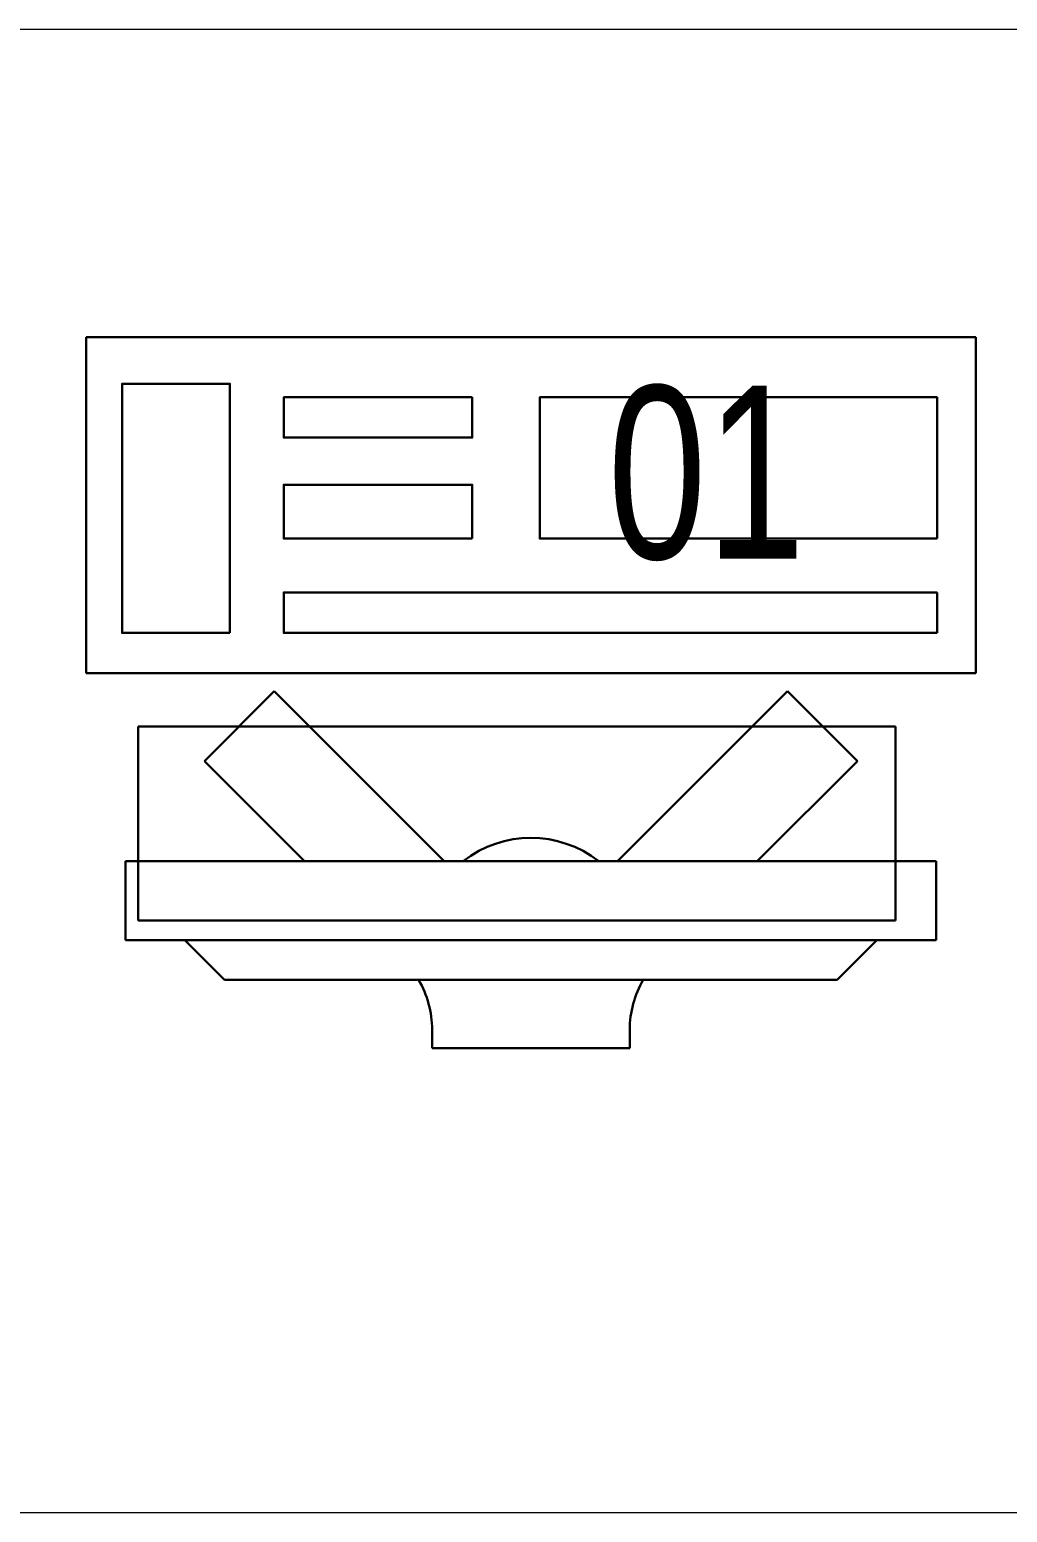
# Model space of a CAD drawing. Header units: millimetres. Extents: x 26027 to 581921, y 7230 to 233891.
# Drawn here: x 509808 to 510303, y 131967 to 132717 of the extents above; entities that cross this region are included whole.
import ezdxf

# ---------------------------------------------------------------- set-up
doc = ezdxf.new("R2010")
doc.units = ezdxf.units.MM
doc.header["$LTSCALE"] = 5
doc.layers.get('0').update_dxf_attribs({"color": 252})
doc.layers.add('GE-ARCHITECTURAL_ELEMENTS', color=8, linetype='Continuous', lineweight=30)
doc.layers.add('Medical Equipment and Furniture', color=252, linetype='Continuous', lineweight=0)
doc.styles.add('X3G_ENTITY_257CFD', font='swisscl.ttf', dxfattribs={"height": 200})

# ---------------------------------------------------------------- blocks, each defined once
blk = doc.blocks.new('GF21043-P')
at = {"color": 0}
for p, q in [((0.8, 0.75), (-0.8, 0.75)), ((-0.8, 0), (0.8, 0))]:
    blk.add_line(p, q, dxfattribs=at)
blk = doc.blocks.new('ITCWLS1-P')
at = {"layer": 'GE-ARCHITECTURAL_ELEMENTS'}
for p, q in [((-0.17, 0.45), (-0.17, 0)), ((-0.17, 0.45), (0, 0.45)), ((0, 0.45), (0, 0)), ((-0.26509, 0.43, 0), (-0.30509, 0.43, 0)), ((-0.30509, 0.43, 0), (-0.30509, 0.02, 0)), ((-0.26509, 0.43, 0), (-0.26509, 0.02, 0)), ((-0.14957, 0.43047), (-0.12914, 0.43047)), ((-0.12914, 0.43047), (-0.12914, 0.40893)), ((-0.197, 0.40939), (-0.295, 0.40939)), ((-0.295, 0.02639), (-0.295, 0.40939)), ((-0.197, 0.02639), (-0.197, 0.40939)), ((-0.32509, 0.38, 0), (-0.30509, 0.4, 0)), ((-0.32509, 0.38, 0), (-0.32509, 0.07, 0)), ((-0.35032, 0.275), (-0.35961, 0.275)), ((-0.35961, 0.175), (-0.35961, 0.275)), ((-0.35032, 0.175), (-0.35961, 0.175)), ((-0.32509, 0.07, 0), (-0.30509, 0.05, 0)), ((-0.197, 0.02639), (-0.295, 0.02639)), ((-0.30509, 0.02, 0), (-0.26509, 0.02, 0)), ((-0.17, 0), (0, 0))]:
    blk.add_line(p, q, dxfattribs=at)
at = {"layer": 'GE-ARCHITECTURAL_ELEMENTS', "extrusion": (2.48281e-10, 3.18408e-10, -1)}
for p, q in [((-0.26509, 0.33952), (-0.21443, 0.39019)), ((-0.17907, 0.35483), (-0.21443, 0.39019)), ((-0.26509, 0.26881), (-0.17907, 0.35483))]:
    blk.add_line(p, q, dxfattribs=at)
at = {"layer": 'GE-ARCHITECTURAL_ELEMENTS', "extrusion": (2.48281e-10, -3.18408e-10, -1)}
for p, q in [((-0.26509, 0.18119), (-0.17907, 0.09517)), ((-0.26509, 0.11048), (-0.21443, 0.05981)), ((-0.17907, 0.09517), (-0.21443, 0.05981))]:
    blk.add_line(p, q, dxfattribs=at)
at = {"layer": 'GE-ARCHITECTURAL_ELEMENTS'}
for points in [[(-0.12914, 0.40893), (-0.12914, 0.09996), (-0.14957, 0.09996), (-0.14957, 0.43047)], [(-0.14957, 0.09997), (-0.14957, 0.09997), (-0.14957, 0.09997), (-0.14957, 0.09997), (-0.14957, 0.09997), (-0.14957, 0.09997), (-0.14957, 0.09997), (-0.14957, 0.09997), (-0.14957, 0.09997)], [(-0.14957, 0.09997), (-0.14957, 0.09997), (-0.14957, 0.09997), (-0.14957, 0.09997), (-0.14957, 0.09997), (-0.14957, 0.09997), (-0.14957, 0.09997), (-0.14957, 0.09997), (-0.14957, 0.09997), (-0.14957, 0.09997), (-0.14957, 0.09997), (-0.14957, 0.09997), (-0.14957, 0.09997), (-0.14957, 0.09997), (-0.14957, 0.09997), (-0.14957, 0.09997), (-0.14957, 0.09997), (-0.14957, 0.09997)], [(-0.14957, 0.09996), (-0.14957, 0.09996), (-0.14957, 0.09996), (-0.14957, 0.09996), (-0.14957, 0.09996), (-0.14957, 0.09996), (-0.14957, 0.09996), (-0.14957, 0.09996), (-0.14957, 0.09996), (-0.14957, 0.09996)], [(-0.14957, 0.09996), (-0.14957, 0.09996), (-0.14957, 0.09996), (-0.14957, 0.09996), (-0.14957, 0.09996), (-0.14957, 0.09996), (-0.14957, 0.09996)], [(-0.14957, 0.09997), (-0.14957, 0.09997), (-0.14957, 0.09997), (-0.14957, 0.09997), (-0.14957, 0.09997), (-0.14957, 0.09997), (-0.14957, 0.09997), (-0.14957, 0.09997), (-0.14957, 0.09997), (-0.14957, 0.09997)], [(-0.14957, 0.09997), (-0.14957, 0.09997), (-0.14957, 0.09997), (-0.14957, 0.09997), (-0.14957, 0.09997), (-0.14957, 0.09997), (-0.14957, 0.09997), (-0.14957, 0.09997), (-0.14957, 0.09997), (-0.14957, 0.09997), (-0.14957, 0.09997), (-0.14957, 0.09997), (-0.14957, 0.09997), (-0.14957, 0.09997), (-0.14957, 0.09997)], [(-0.14957, 0.09997), (-0.14957, 0.09997), (-0.14957, 0.09997), (-0.14957, 0.09997), (-0.14957, 0.09997), (-0.14957, 0.09997), (-0.14957, 0.09997), (-0.14957, 0.09997), (-0.14957, 0.09997), (-0.14957, 0.09997)], [(-0.14957, 0.09997), (-0.14957, 0.09997), (-0.14957, 0.09997), (-0.14957, 0.09997), (-0.14957, 0.09997), (-0.14957, 0.09997), (-0.14957, 0.09997), (-0.14957, 0.09997), (-0.14957, 0.09997), (-0.14957, 0.09997)], [(-0.14957, 0.09996), (-0.14957, 0.09996), (-0.14957, 0.09996), (-0.14957, 0.09996), (-0.14957, 0.09996), (-0.14957, 0.09996), (-0.14957, 0.09996), (-0.14957, 0.09996), (-0.14957, 0.09996), (-0.14957, 0.09996), (-0.14957, 0.09996), (-0.14957, 0.09996), (-0.14957, 0.09996), (-0.14957, 0.09996), (-0.14957, 0.09996), (-0.14957, 0.09996), (-0.14957, 0.09996), (-0.14957, 0.09996), (-0.14957, 0.09997), (-0.14957, 0.09997), (-0.14957, 0.09997), (-0.14957, 0.09997), (-0.14957, 0.09997), (-0.14957, 0.09997), (-0.14957, 0.09997), (-0.14957, 0.09997), (-0.14957, 0.09997), (-0.14957, 0.09997), (-0.14957, 0.09997), (-0.14957, 0.09997), (-0.14957, 0.09997), (-0.14957, 0.09997), (-0.14956, 0.09997), (-0.14956, 0.09997), (-0.14956, 0.09997), (-0.14956, 0.09996), (-0.14956, 0.09996), (-0.14956, 0.09996), (-0.14956, 0.09996), (-0.14956, 0.09996), (-0.14956, 0.09996), (-0.14956, 0.09996), (-0.14956, 0.09996), (-0.14956, 0.09996), (-0.14956, 0.09996), (-0.14956, 0.09996), (-0.14956, 0.09996), (-0.14956, 0.09996), (-0.14957, 0.09996), (-0.14957, 0.09996), (-0.14957, 0.09996), (-0.14957, 0.09996), (-0.14957, 0.09996), (-0.14957, 0.09996)], [(-0.14957, 0.09996), (-0.14957, 0.09996), (-0.14957, 0.09996), (-0.14957, 0.09996), (-0.14957, 0.09996), (-0.14957, 0.09996), (-0.14957, 0.09996), (-0.14957, 0.09996), (-0.14957, 0.09996), (-0.14957, 0.09996), (-0.14957, 0.09997), (-0.14957, 0.09997), (-0.14957, 0.09997), (-0.14957, 0.09996), (-0.14957, 0.09996), (-0.14957, 0.09996), (-0.14957, 0.09996), (-0.14957, 0.09996), (-0.14957, 0.09996), (-0.14957, 0.09997), (-0.14957, 0.09997), (-0.14957, 0.09997), (-0.14957, 0.09997), (-0.14957, 0.09997), (-0.14957, 0.09997), (-0.14957, 0.09997), (-0.14957, 0.09997), (-0.14957, 0.09997), (-0.14957, 0.09997), (-0.14957, 0.09997), (-0.14957, 0.09997), (-0.14957, 0.09997), (-0.14957, 0.09997), (-0.14957, 0.09997), (-0.14957, 0.09997), (-0.14957, 0.09997), (-0.14957, 0.09997), (-0.14957, 0.09997), (-0.14957, 0.09997), (-0.14957, 0.09997), (-0.14957, 0.09997), (-0.14957, 0.09997), (-0.14957, 0.09997), (-0.14957, 0.09997), (-0.14957, 0.09997), (-0.14957, 0.09997), (-0.14957, 0.09997), (-0.14957, 0.09997), (-0.14957, 0.09997), (-0.14957, 0.09997), (-0.14957, 0.09997), (-0.14957, 0.09997), (-0.14957, 0.09997), (-0.14957, 0.09997), (-0.14957, 0.09997), (-0.14957, 0.09997), (-0.14957, 0.09997), (-0.14957, 0.09997), (-0.14957, 0.09997), (-0.14957, 0.09997), (-0.14957, 0.09997), (-0.14957, 0.09997), (-0.14957, 0.09997), (-0.14957, 0.09997), (-0.14957, 0.09997), (-0.14957, 0.09997), (-0.14957, 0.09997), (-0.14957, 0.09997), (-0.14957, 0.09997), (-0.14957, 0.09997), (-0.14957, 0.09997), (-0.14957, 0.09997), (-0.14957, 0.09997), (-0.14957, 0.09997), (-0.14957, 0.09997), (-0.14957, 0.09997), (-0.14957, 0.09997), (-0.14957, 0.09997), (-0.14957, 0.09997), (-0.14957, 0.09997), (-0.14956, 0.09997), (-0.14957, 0.09997), (-0.14957, 0.09997), (-0.14957, 0.09997), (-0.14957, 0.09997), (-0.14956, 0.09997), (-0.14957, 0.09997), (-0.14957, 0.09997), (-0.14957, 0.09997), (-0.14957, 0.09997), (-0.14957, 0.09997), (-0.14957, 0.09997), (-0.14957, 0.09997), (-0.14957, 0.09997), (-0.14957, 0.09997), (-0.14957, 0.09997), (-0.14956, 0.09997), (-0.14957, 0.09996), (-0.14957, 0.09996), (-0.14957, 0.09996), (-0.14956, 0.09996), (-0.14957, 0.09996), (-0.14957, 0.09996), (-0.14957, 0.09996), (-0.14957, 0.09996), (-0.14957, 0.09996), (-0.14957, 0.09996), (-0.14957, 0.09996), (-0.14957, 0.09996), (-0.14957, 0.09996), (-0.14957, 0.09996)], [(-0.14957, 0.09996), (-0.14957, 0.09996), (-0.14957, 0.09996), (-0.14957, 0.09996), (-0.14957, 0.09996), (-0.14957, 0.09996), (-0.14957, 0.09996), (-0.14957, 0.09996)], [(-0.14957, 0.09996), (-0.14957, 0.09996), (-0.14957, 0.09996), (-0.14957, 0.09996), (-0.14957, 0.09996), (-0.14957, 0.09996), (-0.14957, 0.09996), (-0.14957, 0.09996), (-0.14957, 0.09996), (-0.14957, 0.09996), (-0.14957, 0.09996), (-0.14957, 0.09996), (-0.14957, 0.09996), (-0.14957, 0.09996), (-0.14957, 0.09996), (-0.14957, 0.09996), (-0.14957, 0.09996), (-0.14957, 0.09996), (-0.14957, 0.09996), (-0.14957, 0.09996), (-0.14957, 0.09996), (-0.14957, 0.09996), (-0.14957, 0.09996), (-0.14957, 0.09996), (-0.14957, 0.09996), (-0.14957, 0.09996), (-0.14957, 0.09996), (-0.14957, 0.09996), (-0.14957, 0.09996), (-0.14957, 0.09996), (-0.14957, 0.09996), (-0.14957, 0.09996), (-0.14957, 0.09996), (-0.14957, 0.09996), (-0.14957, 0.09996), (-0.14957, 0.09996), (-0.14957, 0.09996), (-0.14957, 0.09996), (-0.14957, 0.09996), (-0.14957, 0.09996), (-0.14957, 0.09996), (-0.14957, 0.09996), (-0.14957, 0.09996), (-0.14957, 0.09996), (-0.14957, 0.09996), (-0.14957, 0.09996), (-0.14957, 0.09996), (-0.14957, 0.09996), (-0.14956, 0.09996), (-0.14956, 0.09996), (-0.14956, 0.09996), (-0.14956, 0.09996), (-0.14957, 0.09996), (-0.14957, 0.09996), (-0.14957, 0.09996), (-0.14957, 0.09996), (-0.14957, 0.09996), (-0.14957, 0.09996), (-0.14956, 0.09996), (-0.14957, 0.09996), (-0.14957, 0.09996), (-0.14957, 0.09996), (-0.14957, 0.09996), (-0.14957, 0.09996), (-0.14957, 0.09996), (-0.14957, 0.09996), (-0.14957, 0.09996), (-0.14957, 0.09996), (-0.14957, 0.09996), (-0.14956, 0.09996), (-0.14956, 0.09996), (-0.14957, 0.09996), (-0.14957, 0.09996), (-0.14957, 0.09996), (-0.14957, 0.09996), (-0.14957, 0.09996), (-0.14957, 0.09996), (-0.14957, 0.09996), (-0.14957, 0.09996), (-0.14957, 0.09996), (-0.14957, 0.09996), (-0.14957, 0.09996), (-0.14957, 0.09996), (-0.14957, 0.09996), (-0.14957, 0.09996), (-0.14957, 0.09996), (-0.14957, 0.09996), (-0.14957, 0.09996), (-0.14957, 0.09996)], [(-0.14957, 0.09996), (-0.14957, 0.09996), (-0.14957, 0.09996), (-0.14957, 0.09996), (-0.14957, 0.09996), (-0.14957, 0.09996), (-0.14957, 0.09996), (-0.14957, 0.09996), (-0.14957, 0.09996), (-0.14957, 0.09996), (-0.14957, 0.09996), (-0.14957, 0.09996)], [(-0.14957, 0.09996), (-0.14957, 0.09996), (-0.14956, 0.09996), (-0.14956, 0.09996), (-0.14956, 0.09996), (-0.14956, 0.09996), (-0.14957, 0.09996)], [(-0.14957, 0.09996), (-0.14957, 0.09996), (-0.14957, 0.09996), (-0.14957, 0.09996), (-0.14957, 0.09996), (-0.14957, 0.09996), (-0.14957, 0.09996), (-0.14957, 0.09996), (-0.14957, 0.09996), (-0.14956, 0.09996), (-0.14956, 0.09996), (-0.14956, 0.09996), (-0.14956, 0.09996), (-0.14956, 0.09996), (-0.14956, 0.09996), (-0.14956, 0.09996), (-0.14957, 0.09996)]]:
    blk.add_lwpolyline(points, dxfattribs=at)
for points in [[(-0.1019, 0.43047), (-0.03039, 0.43047), (-0.03039, 0.22944), (-0.1019, 0.22944)], [(-0.1019, 0.19536), (-0.07466, 0.19536), (-0.07466, 0.09996), (-0.1019, 0.09996)], [(-0.03039, 0.19536), (-0.05082, 0.19536), (-0.05082, 0.09996), (-0.03039, 0.09996)], [(-0.14956, 0.09996), (-0.14956, 0.09996), (-0.14956, 0.09996), (-0.14956, 0.09996), (-0.14956, 0.09996), (-0.14956, 0.09996), (-0.14956, 0.09996), (-0.14956, 0.09996), (-0.14957, 0.09996), (-0.14957, 0.09996), (-0.14957, 0.09996), (-0.14957, 0.09996), (-0.14957, 0.09996), (-0.14957, 0.09996), (-0.14957, 0.09996), (-0.14957, 0.09996), (-0.14957, 0.09996), (-0.14957, 0.09996), (-0.14957, 0.09996), (-0.14957, 0.09996), (-0.14957, 0.09996), (-0.14957, 0.09996), (-0.14957, 0.09996), (-0.14957, 0.09996), (-0.14957, 0.09996), (-0.14957, 0.09996), (-0.14957, 0.09996), (-0.14957, 0.09996), (-0.14957, 0.09996), (-0.14957, 0.09996), (-0.14957, 0.09996), (-0.14957, 0.09996), (-0.14957, 0.09996), (-0.14957, 0.09996), (-0.14957, 0.09996), (-0.14957, 0.09996), (-0.14957, 0.09996), (-0.14957, 0.09996), (-0.14957, 0.09996), (-0.14957, 0.09996), (-0.14957, 0.09996), (-0.14957, 0.09996), (-0.14957, 0.09996), (-0.14957, 0.09996), (-0.14957, 0.09996), (-0.14957, 0.09996), (-0.14957, 0.09996), (-0.14957, 0.09996), (-0.14957, 0.09996), (-0.14957, 0.09996), (-0.14957, 0.09996), (-0.14957, 0.09996), (-0.14957, 0.09996), (-0.14957, 0.09996), (-0.14957, 0.09996), (-0.14957, 0.09996), (-0.14957, 0.09996), (-0.14956, 0.09996), (-0.14956, 0.09996), (-0.14956, 0.09996), (-0.14956, 0.09996), (-0.14956, 0.09996), (-0.14956, 0.09996), (-0.14956, 0.09996), (-0.14956, 0.09996), (-0.14956, 0.09996), (-0.14956, 0.09996), (-0.14956, 0.09996), (-0.14956, 0.09996), (-0.14956, 0.09996), (-0.14956, 0.09996), (-0.14956, 0.09996), (-0.14956, 0.09996), (-0.14956, 0.09996), (-0.14956, 0.09996), (-0.14956, 0.09996), (-0.14956, 0.09996), (-0.14956, 0.09996), (-0.14956, 0.09996), (-0.14956, 0.09996), (-0.14956, 0.09996), (-0.14956, 0.09996), (-0.14956, 0.09996), (-0.14956, 0.09996), (-0.14956, 0.09996), (-0.14956, 0.09996), (-0.14956, 0.09996), (-0.14956, 0.09996), (-0.14956, 0.09996), (-0.14957, 0.09996), (-0.14957, 0.09996), (-0.14957, 0.09996), (-0.14957, 0.09996), (-0.14957, 0.09996), (-0.14957, 0.09996), (-0.14957, 0.09996), (-0.14957, 0.09996), (-0.14957, 0.09996), (-0.14957, 0.09996), (-0.14957, 0.09996), (-0.14957, 0.09996), (-0.14957, 0.09996), (-0.14957, 0.09996), (-0.14957, 0.09996), (-0.14957, 0.09996), (-0.14957, 0.09996), (-0.14957, 0.09996), (-0.14957, 0.09996), (-0.14957, 0.09996), (-0.14957, 0.09996), (-0.14957, 0.09996), (-0.14957, 0.09996), (-0.14957, 0.09996), (-0.14957, 0.09996), (-0.14957, 0.09996), (-0.14957, 0.09996), (-0.14957, 0.09996), (-0.14957, 0.09996), (-0.14957, 0.09996), (-0.14957, 0.09996), (-0.14957, 0.09996), (-0.14957, 0.09996), (-0.14957, 0.09996), (-0.14957, 0.09996), (-0.14957, 0.09996), (-0.14957, 0.09996), (-0.14957, 0.09996), (-0.14957, 0.09996), (-0.14957, 0.09996), (-0.14957, 0.09996), (-0.14957, 0.09996), (-0.14957, 0.09996), (-0.14957, 0.09996), (-0.14957, 0.09996), (-0.14957, 0.09996), (-0.14957, 0.09996), (-0.14957, 0.09996), (-0.14957, 0.09996), (-0.14957, 0.09996), (-0.14957, 0.09996), (-0.14957, 0.09996), (-0.14957, 0.09996), (-0.14957, 0.09996), (-0.14957, 0.09996), (-0.14957, 0.09996), (-0.14957, 0.09996), (-0.14957, 0.09996), (-0.14957, 0.09996), (-0.14957, 0.09996), (-0.14957, 0.09996), (-0.14957, 0.09996), (-0.14957, 0.09996), (-0.14957, 0.09996), (-0.14957, 0.09996), (-0.14956, 0.09996), (-0.14956, 0.09996), (-0.14956, 0.09996), (-0.14956, 0.09996), (-0.14956, 0.09996), (-0.14956, 0.09996), (-0.14956, 0.09996), (-0.14956, 0.09996), (-0.14956, 0.09996), (-0.14956, 0.09996), (-0.14956, 0.09996), (-0.14956, 0.09996), (-0.14956, 0.09996), (-0.14956, 0.09996), (-0.14956, 0.09996), (-0.14956, 0.09996), (-0.14956, 0.09996), (-0.14956, 0.09996), (-0.14956, 0.09996), (-0.14956, 0.09996), (-0.14956, 0.09996), (-0.14956, 0.09996), (-0.14956, 0.09996), (-0.14956, 0.09996), (-0.14956, 0.09996), (-0.14956, 0.09996), (-0.14956, 0.09996), (-0.14956, 0.09996), (-0.14956, 0.09996), (-0.14956, 0.09996), (-0.14956, 0.09996), (-0.14956, 0.09996), (-0.14956, 0.09996), (-0.14956, 0.09996), (-0.14956, 0.09996), (-0.14956, 0.09996), (-0.14956, 0.09996), (-0.14956, 0.09996), (-0.14956, 0.09996), (-0.14956, 0.09996), (-0.14956, 0.09996), (-0.14956, 0.09996), (-0.14956, 0.09996), (-0.14956, 0.09996), (-0.14956, 0.09996), (-0.14956, 0.09996), (-0.14956, 0.09996), (-0.14957, 0.09996), (-0.14957, 0.09996), (-0.14957, 0.09996), (-0.14957, 0.09996), (-0.14957, 0.09996), (-0.14957, 0.09996), (-0.14957, 0.09996), (-0.14957, 0.09996), (-0.14957, 0.09996), (-0.14957, 0.09996), (-0.14957, 0.09996), (-0.14957, 0.09996), (-0.14957, 0.09996), (-0.14957, 0.09996), (-0.14957, 0.09996), (-0.14957, 0.09996), (-0.14957, 0.09996), (-0.14957, 0.09996), (-0.14957, 0.09996), (-0.14957, 0.09996), (-0.14957, 0.09996), (-0.14957, 0.09996), (-0.14957, 0.09996), (-0.14957, 0.09996), (-0.14957, 0.09996), (-0.14957, 0.09996), (-0.14957, 0.09996), (-0.14957, 0.09996), (-0.14957, 0.09996), (-0.14957, 0.09996), (-0.14957, 0.09996), (-0.14957, 0.09996), (-0.14957, 0.09996), (-0.14957, 0.09996), (-0.14956, 0.09996), (-0.14956, 0.09996), (-0.14956, 0.09996), (-0.14956, 0.09996), (-0.14956, 0.09996), (-0.14956, 0.09996), (-0.14956, 0.09996), (-0.14956, 0.09996), (-0.14956, 0.09996), (-0.14956, 0.09996), (-0.14956, 0.09996), (-0.14956, 0.09996), (-0.14956, 0.09996), (-0.14956, 0.09996), (-0.14956, 0.09996), (-0.14956, 0.09996), (-0.14956, 0.09996), (-0.14956, 0.09996), (-0.14956, 0.09996), (-0.14956, 0.09996), (-0.14956, 0.09996), (-0.14956, 0.09996), (-0.14956, 0.09996), (-0.14956, 0.09996), (-0.14956, 0.09996), (-0.14956, 0.09996), (-0.14956, 0.09996), (-0.14956, 0.09996), (-0.14956, 0.09996), (-0.14956, 0.09996), (-0.14956, 0.09996), (-0.14956, 0.09996), (-0.14956, 0.09996), (-0.14956, 0.09996), (-0.14956, 0.09996), (-0.14956, 0.09996), (-0.14956, 0.09996), (-0.14956, 0.09996), (-0.14956, 0.09996), (-0.14956, 0.09996), (-0.14956, 0.09996), (-0.14956, 0.09996)], [(-0.14957, 0.09996), (-0.14957, 0.09996), (-0.14957, 0.09996), (-0.14957, 0.09996), (-0.14957, 0.09996), (-0.14957, 0.09996), (-0.14957, 0.09996), (-0.14957, 0.09996), (-0.14957, 0.09996), (-0.14957, 0.09996), (-0.14957, 0.09996), (-0.14957, 0.09996), (-0.14957, 0.09996), (-0.14957, 0.09996), (-0.14957, 0.09996), (-0.14957, 0.09996), (-0.14957, 0.09996), (-0.14957, 0.09996), (-0.14957, 0.09996), (-0.14957, 0.09996), (-0.14957, 0.09996), (-0.14957, 0.09996), (-0.14957, 0.09996), (-0.14957, 0.09996), (-0.14957, 0.09996), (-0.14957, 0.09996), (-0.14957, 0.09996), (-0.14957, 0.09996), (-0.14957, 0.09996), (-0.14957, 0.09996), (-0.14957, 0.09996), (-0.14957, 0.09996), (-0.14957, 0.09996), (-0.14957, 0.09996), (-0.14957, 0.09996), (-0.14957, 0.09996), (-0.14957, 0.09996), (-0.14957, 0.09996), (-0.14957, 0.09996), (-0.14957, 0.09996), (-0.14957, 0.09996), (-0.14957, 0.09996), (-0.14957, 0.09996), (-0.14957, 0.09996), (-0.14957, 0.09996), (-0.14957, 0.09996), (-0.14957, 0.09996), (-0.14957, 0.09996), (-0.14957, 0.09996), (-0.14957, 0.09996), (-0.14957, 0.09996), (-0.14957, 0.09996), (-0.14957, 0.09996), (-0.14957, 0.09996), (-0.14957, 0.09996), (-0.14957, 0.09996), (-0.14957, 0.09996), (-0.14957, 0.09996), (-0.14957, 0.09996), (-0.14957, 0.09996), (-0.14957, 0.09996), (-0.14957, 0.09996), (-0.14957, 0.09996), (-0.14957, 0.09996), (-0.14957, 0.09996), (-0.14957, 0.09996), (-0.14957, 0.09996), (-0.14957, 0.09996), (-0.14957, 0.09996), (-0.14957, 0.09996), (-0.14957, 0.09996), (-0.14957, 0.09996), (-0.14957, 0.09996), (-0.14957, 0.09996), (-0.14957, 0.09996), (-0.14957, 0.09996), (-0.14957, 0.09996), (-0.14957, 0.09996), (-0.14957, 0.09996), (-0.14957, 0.09996), (-0.14957, 0.09996), (-0.14957, 0.09996), (-0.14957, 0.09996), (-0.14957, 0.09996), (-0.14957, 0.09996), (-0.14957, 0.09996), (-0.14957, 0.09996), (-0.14957, 0.09996), (-0.14957, 0.09996), (-0.14957, 0.09996), (-0.14957, 0.09996), (-0.14957, 0.09996), (-0.14957, 0.09996), (-0.14957, 0.09996), (-0.14957, 0.09996), (-0.14957, 0.09996), (-0.14957, 0.09996), (-0.14957, 0.09996), (-0.14957, 0.09996), (-0.14957, 0.09996), (-0.14957, 0.09996), (-0.14957, 0.09996), (-0.14957, 0.09996), (-0.14957, 0.09996), (-0.14957, 0.09996), (-0.14957, 0.09996), (-0.14957, 0.09996), (-0.14957, 0.09996), (-0.14957, 0.09996), (-0.14957, 0.09996), (-0.14957, 0.09996), (-0.14957, 0.09996), (-0.14957, 0.09996), (-0.14957, 0.09996), (-0.14957, 0.09996), (-0.14957, 0.09996), (-0.14957, 0.09996), (-0.14957, 0.09996), (-0.14957, 0.09996), (-0.14957, 0.09996), (-0.14957, 0.09996), (-0.14957, 0.09996), (-0.14957, 0.09996), (-0.14957, 0.09996), (-0.14957, 0.09996), (-0.14957, 0.09996), (-0.14957, 0.09996), (-0.14957, 0.09996), (-0.14957, 0.09996), (-0.14957, 0.09996), (-0.14957, 0.09996), (-0.14957, 0.09996), (-0.14957, 0.09996), (-0.14957, 0.09996), (-0.14957, 0.09996), (-0.14957, 0.09996), (-0.14957, 0.09996), (-0.14957, 0.09996), (-0.14957, 0.09996), (-0.14957, 0.09996), (-0.14957, 0.09996), (-0.14957, 0.09996), (-0.14957, 0.09996), (-0.14957, 0.09996), (-0.14957, 0.09996), (-0.14957, 0.09996), (-0.14957, 0.09996), (-0.14957, 0.09996), (-0.14957, 0.09996), (-0.14957, 0.09996), (-0.14957, 0.09996), (-0.14957, 0.09996), (-0.14957, 0.09996), (-0.14957, 0.09996), (-0.14957, 0.09996), (-0.14957, 0.09996), (-0.14957, 0.09996), (-0.14957, 0.09996), (-0.14957, 0.09996), (-0.14957, 0.09996), (-0.14957, 0.09996), (-0.14957, 0.09996), (-0.14957, 0.09996), (-0.14957, 0.09996), (-0.14957, 0.09996), (-0.14957, 0.09996), (-0.14957, 0.09996), (-0.14957, 0.09996), (-0.14957, 0.09996), (-0.14957, 0.09996), (-0.14957, 0.09996), (-0.14957, 0.09996), (-0.14957, 0.09996), (-0.14957, 0.09996), (-0.14957, 0.09996), (-0.14957, 0.09996), (-0.14957, 0.09996), (-0.14957, 0.09996), (-0.14957, 0.09996), (-0.14957, 0.09996), (-0.14957, 0.09996), (-0.14957, 0.09996), (-0.14957, 0.09996), (-0.14957, 0.09996), (-0.14957, 0.09996), (-0.14957, 0.09996), (-0.14957, 0.09996), (-0.14957, 0.09996), (-0.14957, 0.09996), (-0.14957, 0.09996), (-0.14957, 0.09996), (-0.14957, 0.09996), (-0.14957, 0.09996), (-0.14957, 0.09996), (-0.14957, 0.09996), (-0.14957, 0.09996), (-0.14957, 0.09996), (-0.14957, 0.09996), (-0.14957, 0.09996), (-0.14957, 0.09996), (-0.14957, 0.09996), (-0.14957, 0.09996), (-0.14957, 0.09996), (-0.14957, 0.09996), (-0.14957, 0.09996), (-0.14957, 0.09996), (-0.14957, 0.09996), (-0.14957, 0.09996), (-0.14957, 0.09996), (-0.14957, 0.09996), (-0.14957, 0.09996), (-0.14957, 0.09996), (-0.14957, 0.09996), (-0.14957, 0.09996)], [(-0.14957, 0.09996), (-0.14957, 0.09996), (-0.14957, 0.09996), (-0.14957, 0.09996), (-0.14957, 0.09996), (-0.14957, 0.09996), (-0.14957, 0.09996), (-0.14957, 0.09996), (-0.14957, 0.09996), (-0.14957, 0.09996), (-0.14957, 0.09996), (-0.14957, 0.09996), (-0.14957, 0.09996), (-0.14957, 0.09996), (-0.14957, 0.09996), (-0.14957, 0.09996), (-0.14957, 0.09996), (-0.14957, 0.09996), (-0.14957, 0.09996), (-0.14957, 0.09996), (-0.14957, 0.09996), (-0.14957, 0.09996), (-0.14957, 0.09996), (-0.14957, 0.09996), (-0.14957, 0.09996), (-0.14957, 0.09996), (-0.14957, 0.09996), (-0.14957, 0.09996), (-0.14957, 0.09996), (-0.14957, 0.09996), (-0.14957, 0.09996), (-0.14957, 0.09996), (-0.14957, 0.09996), (-0.14957, 0.09996), (-0.14957, 0.09996), (-0.14957, 0.09996), (-0.14957, 0.09996), (-0.14957, 0.09996), (-0.14957, 0.09996), (-0.14957, 0.09996), (-0.14957, 0.09996), (-0.14957, 0.09996), (-0.14957, 0.09996), (-0.14957, 0.09996), (-0.14957, 0.09996), (-0.14957, 0.09996), (-0.14957, 0.09996), (-0.14957, 0.09996), (-0.14957, 0.09996), (-0.14957, 0.09996), (-0.14957, 0.09996), (-0.14957, 0.09996), (-0.14957, 0.09996), (-0.14957, 0.09996), (-0.14957, 0.09996), (-0.14957, 0.09996), (-0.14957, 0.09996), (-0.14957, 0.09996), (-0.14957, 0.09996), (-0.14957, 0.09996), (-0.14957, 0.09996), (-0.14957, 0.09996), (-0.14957, 0.09996), (-0.14957, 0.09996), (-0.14957, 0.09996), (-0.14957, 0.09996), (-0.14957, 0.09996), (-0.14957, 0.09996), (-0.14957, 0.09996), (-0.14957, 0.09996), (-0.14957, 0.09996), (-0.14957, 0.09996), (-0.14957, 0.09996), (-0.14957, 0.09996), (-0.14957, 0.09996), (-0.14957, 0.09996), (-0.14957, 0.09996), (-0.14957, 0.09996), (-0.14957, 0.09996), (-0.14957, 0.09996), (-0.14957, 0.09996), (-0.14957, 0.09996), (-0.14957, 0.09996), (-0.14957, 0.09996), (-0.14957, 0.09996), (-0.14957, 0.09996), (-0.14957, 0.09996), (-0.14957, 0.09996), (-0.14957, 0.09996), (-0.14957, 0.09996), (-0.14957, 0.09996), (-0.14957, 0.09996), (-0.14957, 0.09996), (-0.14957, 0.09996), (-0.14957, 0.09996), (-0.14957, 0.09996), (-0.14957, 0.09996), (-0.14957, 0.09996), (-0.14957, 0.09996), (-0.14957, 0.09996), (-0.14957, 0.09996), (-0.14957, 0.09996), (-0.14957, 0.09996), (-0.14957, 0.09996), (-0.14957, 0.09996), (-0.14957, 0.09996), (-0.14957, 0.09996), (-0.14957, 0.09996), (-0.14957, 0.09996), (-0.14957, 0.09996), (-0.14957, 0.09996), (-0.14957, 0.09996), (-0.14957, 0.09996), (-0.14957, 0.09996), (-0.14957, 0.09996), (-0.14957, 0.09996), (-0.14957, 0.09996), (-0.14957, 0.09996), (-0.14957, 0.09996), (-0.14957, 0.09996), (-0.14957, 0.09996), (-0.14957, 0.09996), (-0.14957, 0.09996), (-0.14957, 0.09996), (-0.14957, 0.09996), (-0.14957, 0.09996), (-0.14957, 0.09996), (-0.14957, 0.09996), (-0.14957, 0.09996), (-0.14957, 0.09996), (-0.14957, 0.09996), (-0.14957, 0.09996), (-0.14957, 0.09996), (-0.14957, 0.09996), (-0.14957, 0.09996), (-0.14957, 0.09996), (-0.14957, 0.09996), (-0.14957, 0.09996), (-0.14957, 0.09996), (-0.14957, 0.09996), (-0.14957, 0.09996), (-0.14957, 0.09996), (-0.14957, 0.09996), (-0.14957, 0.09996), (-0.14957, 0.09996), (-0.14957, 0.09996), (-0.14957, 0.09996), (-0.14957, 0.09996), (-0.14957, 0.09996), (-0.14957, 0.09996), (-0.14957, 0.09996), (-0.14957, 0.09996), (-0.14957, 0.09996), (-0.14957, 0.09996), (-0.14957, 0.09996), (-0.14957, 0.09996), (-0.14957, 0.09996), (-0.14957, 0.09996), (-0.14957, 0.09996), (-0.14957, 0.09996), (-0.14957, 0.09996), (-0.14957, 0.09996), (-0.14957, 0.09996), (-0.14957, 0.09996), (-0.14957, 0.09996), (-0.14957, 0.09996), (-0.14957, 0.09996), (-0.14957, 0.09996), (-0.14957, 0.09996), (-0.14957, 0.09996), (-0.14957, 0.09996), (-0.14957, 0.09996), (-0.14957, 0.09996), (-0.14957, 0.09996), (-0.14957, 0.09996), (-0.14957, 0.09996), (-0.14957, 0.09996), (-0.14957, 0.09996), (-0.14957, 0.09996), (-0.14957, 0.09996), (-0.14957, 0.09996), (-0.14957, 0.09996), (-0.14957, 0.09996), (-0.14957, 0.09996), (-0.14957, 0.09996), (-0.14957, 0.09996), (-0.14957, 0.09996), (-0.14957, 0.09996), (-0.14957, 0.09996), (-0.14957, 0.09996), (-0.14957, 0.09996), (-0.14957, 0.09996), (-0.14957, 0.09996), (-0.14957, 0.09996), (-0.14957, 0.09996), (-0.14957, 0.09996), (-0.14957, 0.09996), (-0.14957, 0.09996), (-0.14957, 0.09996), (-0.14957, 0.09996), (-0.14957, 0.09996), (-0.14957, 0.09996), (-0.14957, 0.09996), (-0.14957, 0.09996), (-0.14957, 0.09996), (-0.14957, 0.09996), (-0.14957, 0.09996), (-0.14957, 0.09996), (-0.14957, 0.09996), (-0.14957, 0.09996), (-0.14957, 0.09996), (-0.14957, 0.09996), (-0.14957, 0.09996), (-0.14957, 0.09996), (-0.14957, 0.09996), (-0.14957, 0.09996), (-0.14957, 0.09996), (-0.14957, 0.09996), (-0.14957, 0.09996)], [(-0.14957, 0.0727), (-0.02358, 0.0727), (-0.02358, 0.01818), (-0.14957, 0.01818)]]:
    blk.add_lwpolyline(points, close=True, dxfattribs=at)
for centre, radius, start, end in [((-0.35032, 0.325), 0.05, 270, 300.30934), ((-0.3089, 0.225), 0.05564, 321.94311, 38.05689), ((-0.35032, 0.125), 0.05, 59.69066, 90)]:
    blk.add_arc(centre, radius, start, end, dxfattribs=at)

msp = doc.modelspace()

# ---------------------------------------------------------------- block references
at = {"layer": 'Medical Equipment and Furniture', "extrusion": (-8.17187e-07, -1.19914e-18, 1), "xscale": 1000.000000000003, "yscale": 1000.000000000003, "zscale": 1000.000000000003, "rotation": 180}
msp.add_blockref('GF21043-P', (510113.63, 132716.61, -0.42), dxfattribs=at)
at = {"layer": 'Medical Equipment and Furniture', "xscale": -1000, "yscale": 1000, "zscale": 1000, "rotation": 269.9999999999717}
msp.add_blockref('ITCWLS1-P', (509836.77, 132561.06, 0), dxfattribs=at)

# ---------------------------------------------------------------- texts
at = {"layer": 'Medical Equipment and Furniture', "insert": (510150.52, 132536.45, 0), "char_height": 87.473, "attachment_point": 2, "style": 'X3G_ENTITY_257CFD'}
msp.add_mtext('01', dxfattribs=at)

doc.saveas('drawing.dxf')
